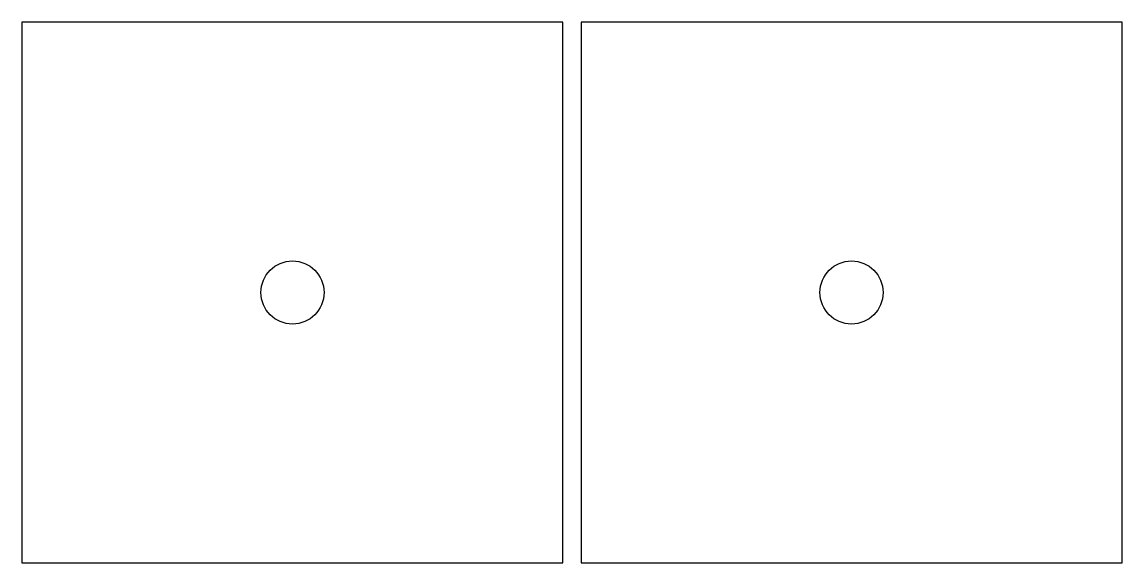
# Model space of a CAD drawing. Header units: millimetres. Extents: x -75 to 230, y -75 to 75.
import ezdxf

# ---------------------------------------------------------------- set-up
doc = ezdxf.new("R2010")
doc.units = ezdxf.units.MM
doc.layers.get('0').update_dxf_attribs({"linetype": 'CONTINUOUS'})

msp = doc.modelspace()

# ---------------------------------------------------------------- linework, layer by layer
for points in [[(-75, 75), (-75, -75), (75, -75), (75, 75)], [(80, 75), (80, -75), (230, -75), (230, 75)]]:
    msp.add_lwpolyline(points, close=True)
for centre in [(0, 0), (155, 0)]:
    msp.add_circle(centre, 8.75)

doc.saveas('drawing.dxf')
